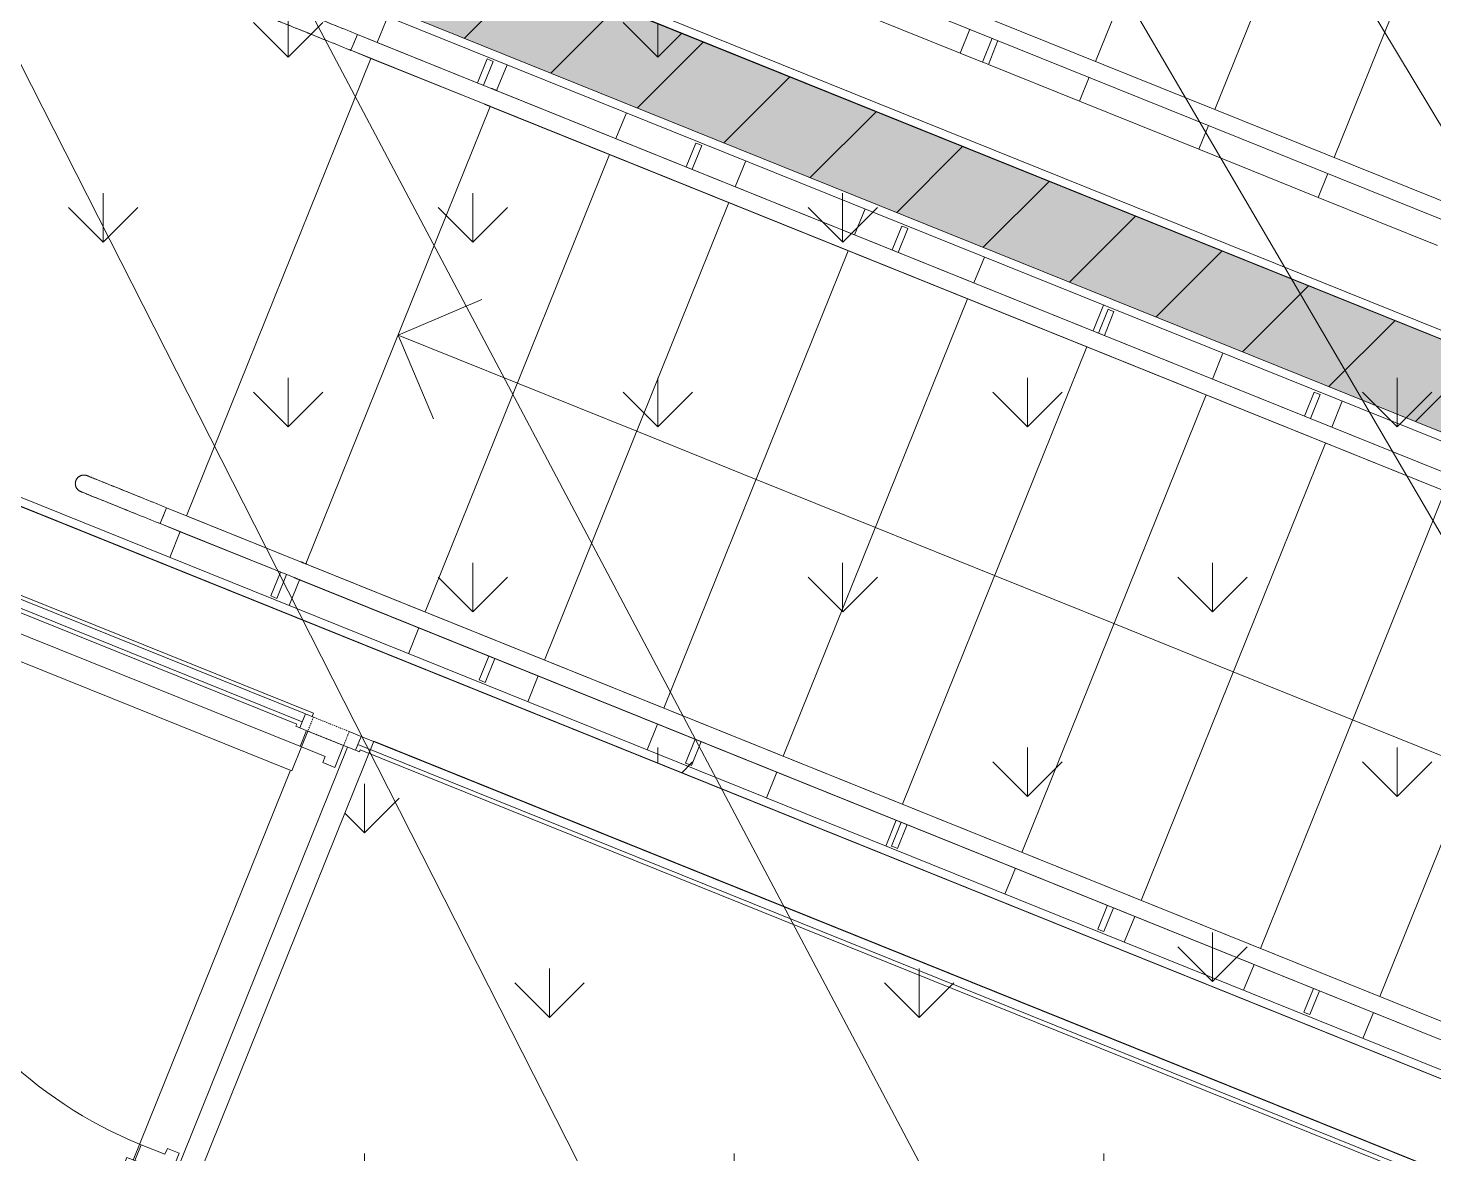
# Model space of a CAD drawing. Header units: millimetres. Extents: x -584918 to 2941280, y 3000189 to 4229862.
# Drawn here: x 170422 to 173700, y 3673543 to 3676168 of the extents above; entities that cross this region are included whole.
import ezdxf

# ---------------------------------------------------------------- set-up
doc = ezdxf.new("R2010")
doc.units = ezdxf.units.MM
doc.linetypes.add('ASVP_Невидимые', pattern=[5, 3, -2])
for name, color, linetype, lineweight in [('Двери', 7, 'Continuous', 0), ('Лестницы', 7, 'Continuous', 0), ('Обобщенные модели', 7, 'Continuous', 0), ('Ограждение', 7, 'Continuous', 0), ('Перекрытие', 7, 'Continuous', 0), ('Стены внутренние', 7, 'Continuous', 0), ('Стены несущие', 7, 'Continuous', 0), ('Стены отделка', 7, 'Continuous', 0), ('Стрелки вверх', 7, 'Continuous', 0), ('экспертиза ДУ пояснения', 6, 'Continuous', 0), ('экспертиза условные обозначения', 1, 'Continuous', 0)]:
    doc.layers.add(name, color=color, linetype=linetype, lineweight=lineweight)

# ---------------------------------------------------------------- blocks, each defined once
blk = doc.blocks.new('ASVP_ДверьПротивопожарнаяСтальная_1 полотно - EI30 1000х2000h_полотно_ Г Л _925 в свету_-7527149-АР Этаж 01')
at = {"layer": 'Двери', "lineweight": 18}
for p, q in [((500, 1050), (440, 1050)), ((440, 1050), (440, 50)), ((500, 50), (500, 1050)), ((-500, 50), (-540, 50)), ((-540, 50), (-540, -40)), ((-500, -10), (-500, 50)), ((440, 50), (500, 50)), ((540, 50), (500, 50)), ((500, 50), (500, -10)), ((540, -40), (540, 50)), ((-485, -10), (-500, -10)), ((-485, -40), (-485, -10)), ((500, -10), (485, -10)), ((485, -10), (485, -40)), ((-540, -40), (-485, -40)), ((485, -40), (540, -40))]:
    blk.add_line(p, q, dxfattribs=at)
at = {"layer": 'Двери', "linetype": 'ASVP_Невидимые', "lineweight": 18}
for p, q in [((-540, 50), (-575, 50)), ((-575, 50), (-575, -40)), ((-540, -40), (-540, 50)), ((575, 50), (540, 50)), ((540, 50), (540, -40)), ((575, -40), (575, 50)), ((-575, -40), (-540, -40)), ((540, -40), (575, -40))]:
    blk.add_line(p, q, dxfattribs=at)
at = {"layer": 'Двери'}
blk.add_arc((500, 50), 1000, 90, 180, dxfattribs=at)
blk = doc.blocks.new('Тип перил - Перила_Внутренний_-6271412-АР Этаж 01')
at = {"layer": 'Ограждение'}
for p, q in [((-20869.6, 32551), (-20867.9, 32555.4)), ((-20814.9, 32553.1), (-20861.3, 32571.8)), ((-20549.2, 32446), (-20814.9, 32553.1)), ((-20876.2, 32534.7), (-20829.9, 32516)), ((-20829.9, 32516), (-20564.1, 32408.9)), ((-17496, 31215.6), (-20535.2, 32440.3)), ((-20550.1, 32403.2), (-17511, 31178.5))]:
    blk.add_line(p, q, dxfattribs=at)
at = {"layer": 'Ограждение', "flags": 128}
for points in [[(-20535.2, 32440.3), (-20536.1, 32440.7), (-20537.1, 32441.1), (-20538.1, 32441.5), (-20539.2, 32442), (-20540.2, 32442.4), (-20541.3, 32442.8), (-20542.3, 32443.2), (-20543.4, 32443.7), (-20544.5, 32444.1), (-20545.6, 32444.6), (-20546.7, 32445), (-20547.8, 32445.4), (-20549, 32445.9), (-20549.2, 32446)], [(-20564.1, 32408.9), (-20563, 32408.4), (-20561.9, 32408), (-20560.8, 32407.5), (-20559.7, 32407.1), (-20558.6, 32406.7), (-20557.5, 32406.2), (-20556.4, 32405.8), (-20555.4, 32405.4), (-20554.3, 32404.9), (-20553.3, 32404.5), (-20552.3, 32404.1), (-20551.3, 32403.7), (-20550.3, 32403.3), (-20550.1, 32403.2)]]:
    blk.add_lwpolyline(points, dxfattribs=at)
blk = doc.blocks.new('Тип перил - Дуга D40_расстояние между поручнями 400-V27-АР Этаж 01')
at = {"layer": 'Ограждение'}
for p, q in [((0, 0), (0, 2.3)), ((0, -2.3), (0, 0))]:
    blk.add_line(p, q, dxfattribs=at)
at = {"layer": 'Ограждение', "flags": 128}
for points in [[(0, 20), (8, 20), (16, 20), (23.9, 20), (31.9, 20), (39.7, 20), (47.5, 20), (55.3, 20), (62.9, 20), (70.5, 20), (77.9, 20), (85.2, 20), (92.4, 20), (99.4, 20), (106.2, 20), (112.9, 20), (119.4, 20), (125.8, 20), (131.9, 20), (137.8, 20), (143.5, 20), (148.9, 20), (154.1, 20), (159.1, 20), (163.8, 20), (168.3, 20), (172.5, 20), (176.4, 20), (180, 20), (183.4, 20), (186.4, 20), (189.2, 20), (191.6, 20), (193.7, 20), (195.6, 20), (197.1, 20), (198.3, 20), (199.2, 20), (199.7, 20), (200, 20), (200, 20)], [(200, 20), (199.8, 20), (199.4, 20), (198.6, 20), (197.4, 20), (196, 20), (194.3, 20), (192.2, 20), (189.8, 20), (187.2, 20), (184.2, 20), (181, 20), (177.4, 20), (173.6, 20), (169.5, 20), (165.1, 20), (160.4, 20), (155.5, 20), (150.4, 20), (145, 20), (139.3, 20), (133.5, 20), (127.4, 20), (121.2, 20), (114.7, 20), (108.1, 20), (101.2, 20), (94.3, 20), (87.1, 20), (79.9, 20), (72.5, 20), (65, 20), (57.3, 20), (49.6, 20), (41.8, 20), (34, 20), (26.1, 20), (18.1, 20), (10.2, 20), (2.2, 20), (0, 20)], [(200, 20), (200.8, 20), (201.6, 19.9), (202.4, 19.9), (203.2, 19.7), (204, 19.6), (204.8, 19.4), (205.5, 19.2), (206.3, 19), (207, 18.7), (207.8, 18.4), (208.5, 18.1), (209.2, 17.7), (209.9, 17.4), (210.6, 16.9), (211.3, 16.5), (211.9, 16), (212.6, 15.6), (213.2, 15), (213.8, 14.5), (214.3, 13.9), (214.9, 13.3), (215.4, 12.7), (215.9, 12.1), (216.4, 11.5), (216.8, 10.8), (217.2, 10.1), (217.6, 9.4), (218, 8.7), (218.3, 8), (218.6, 7.2), (218.9, 6.5), (219.2, 5.7), (219.4, 5), (219.6, 4.2), (219.7, 3.4), (219.8, 2.6), (219.9, 1.8), (220, 1), (220, 0.2), (220, 0)], [(0, -20), (8, -20), (16, -20), (23.9, -20), (31.9, -20), (39.7, -20), (47.5, -20), (55.3, -20), (62.9, -20), (70.5, -20), (77.9, -20), (85.2, -20), (92.4, -20), (99.4, -20), (106.2, -20), (112.9, -20), (119.4, -20), (125.8, -20), (131.9, -20), (137.8, -20), (143.5, -20), (148.9, -20), (154.1, -20), (159.1, -20), (163.8, -20), (168.3, -20), (172.5, -20), (176.4, -20), (180, -20), (183.4, -20), (186.4, -20), (189.2, -20), (191.6, -20), (193.7, -20), (195.6, -20), (197.1, -20), (198.3, -20), (199.2, -20), (199.7, -20), (200, -20), (200, -20)], [(200, -20), (199.8, -20), (199.4, -20), (198.6, -20), (197.4, -20), (196, -20), (194.3, -20), (192.2, -20), (189.8, -20), (187.2, -20), (184.2, -20), (181, -20), (177.4, -20), (173.6, -20), (169.5, -20), (165.1, -20), (160.4, -20), (155.5, -20), (150.4, -20), (145, -20), (139.3, -20), (133.5, -20), (127.4, -20), (121.2, -20), (114.7, -20), (108.1, -20), (101.2, -20), (94.3, -20), (87.1, -20), (79.9, -20), (72.5, -20), (65, -20), (57.3, -20), (49.6, -20), (41.8, -20), (34, -20), (26.1, -20), (18.1, -20), (10.2, -20), (2.2, -20), (0, -20)], [(220, 0), (220, -0.8), (219.9, -1.6), (219.9, -2.4), (219.7, -3.2), (219.6, -4), (219.4, -4.8), (219.2, -5.5), (219, -6.3), (218.7, -7), (218.4, -7.8), (218.1, -8.5), (217.7, -9.2), (217.4, -9.9), (216.9, -10.6), (216.5, -11.3), (216, -11.9), (215.6, -12.6), (215, -13.2), (214.5, -13.8), (213.9, -14.3), (213.3, -14.9), (212.7, -15.4), (212.1, -15.9), (211.5, -16.4), (210.8, -16.8), (210.1, -17.2), (209.4, -17.6), (208.7, -18), (208, -18.3), (207.2, -18.6), (206.5, -18.9), (205.7, -19.2), (205, -19.4), (204.2, -19.6), (203.4, -19.7), (202.6, -19.8), (201.8, -19.9), (201, -20), (200.2, -20), (200, -20)]]:
    blk.add_lwpolyline(points, dxfattribs=at)
blk = doc.blocks.new('Тип перил - Перила_Внутренний_-V28-АР Этаж 01')
at = {"layer": 'Ограждение'}
for p, q in [((-20876.2, 32534.7), (-20861.3, 32571.8)), ((-20549.2, 32446), (-20861.3, 32571.8)), ((-20564.1, 32408.9), (-20876.2, 32534.7)), ((-20525.8, 32436.6), (-20549.2, 32446)), ((-17486.7, 31211.8), (-20525.8, 32436.6)), ((-20540.8, 32399.5), (-20564.1, 32408.9)), ((-17501.6, 31174.7), (-20540.8, 32399.5))]:
    blk.add_line(p, q, dxfattribs=at)
blk = doc.blocks.new('Тип перил - Перила_Внутренний_-6271426-АР Этаж 01')
at = {"layer": 'Ограждение', "flags": 128}
for points in [[(-20538.1, 32441.5), (-20539.2, 32442), (-20540.2, 32442.4), (-20541.3, 32442.8), (-20542.3, 32443.2), (-20543.4, 32443.7), (-20544.5, 32444.1), (-20545.6, 32444.6), (-20546.7, 32445)], [(-20561.9, 32408), (-20560.8, 32407.5), (-20559.7, 32407.1), (-20558.6, 32406.7), (-20557.5, 32406.2), (-20556.4, 32405.8), (-20555.4, 32405.4), (-20554.3, 32404.9), (-20553.3, 32404.5), (-20552.3, 32404.1)]]:
    blk.add_lwpolyline(points, dxfattribs=at)
blk = doc.blocks.new('Тип перил - Перила_Внутренний_-V29-АР Этаж 01')
at = {"layer": 'Ограждение'}
for p, q in [((-20535.1, 32440.3), (-20549.2, 32446)), ((-20550, 32403.2), (-20564.1, 32408.9))]:
    blk.add_line(p, q, dxfattribs=at)
blk = doc.blocks.new('Тип перил - Перила_Внутренний_-6271440-АР Этаж 01')
at = {"layer": 'Ограждение'}
for p, q in [((-21314.4, 31447.3), (-21312.7, 31451.6)), ((-21259.7, 31449.3), (-21306.1, 31468)), ((-20994, 31342.2), (-21259.7, 31449.3)), ((-21321, 31430.9), (-21274.6, 31412.2)), ((-21274.6, 31412.2), (-21008.9, 31305.1)), ((-17940.8, 30111.9), (-20980, 31336.6)), ((-20994.9, 31299.5), (-17955.8, 30074.8))]:
    blk.add_line(p, q, dxfattribs=at)
at = {"layer": 'Ограждение', "flags": 128}
for points in [[(-20980, 31336.6), (-20980.9, 31337), (-20981.9, 31337.4), (-20982.9, 31337.8), (-20984, 31338.2), (-20985, 31338.6), (-20986.1, 31339.1), (-20987.1, 31339.5), (-20988.2, 31339.9), (-20989.3, 31340.4), (-20990.4, 31340.8), (-20991.5, 31341.3), (-20992.6, 31341.7), (-20993.8, 31342.1), (-20994, 31342.2)], [(-21008.9, 31305.1), (-21007.8, 31304.7), (-21006.7, 31304.2), (-21005.6, 31303.8), (-21004.5, 31303.4), (-21003.4, 31302.9), (-21002.3, 31302.5), (-21001.2, 31302), (-21000.2, 31301.6), (-20999.1, 31301.2), (-20998.1, 31300.8), (-20997.1, 31300.4), (-20996.1, 31300), (-20995.1, 31299.6), (-20994.9, 31299.5)]]:
    blk.add_lwpolyline(points, dxfattribs=at)
blk = doc.blocks.new('Тип перил - Перила_Внутренний_-V31-АР Этаж 01')
at = {"layer": 'Ограждение'}
for p, q in [((-21321, 31430.9), (-21306.1, 31468)), ((-20994, 31342.2), (-21306.1, 31468)), ((-21008.9, 31305.1), (-21321, 31430.9)), ((-20970.6, 31332.8), (-20994, 31342.2)), ((-17931.5, 30108.1), (-20970.6, 31332.8)), ((-20985.6, 31295.7), (-21008.9, 31305.1)), ((-17946.4, 30071), (-20985.6, 31295.7))]:
    blk.add_line(p, q, dxfattribs=at)
blk = doc.blocks.new('Тип перил - Перила_Внутренний_-6271454-АР Этаж 01')
at = {"layer": 'Ограждение', "flags": 128}
for points in [[(-20982.9, 31337.8), (-20984, 31338.2), (-20985, 31338.6), (-20986.1, 31339.1), (-20987.1, 31339.5), (-20988.2, 31339.9), (-20989.3, 31340.4), (-20990.4, 31340.8), (-20991.5, 31341.3)], [(-21006.7, 31304.2), (-21005.6, 31303.8), (-21004.5, 31303.4), (-21003.4, 31302.9), (-21002.3, 31302.5), (-21001.2, 31302), (-21000.2, 31301.6), (-20999.1, 31301.2), (-20998.1, 31300.8), (-20997.9, 31300.7)]]:
    blk.add_lwpolyline(points, dxfattribs=at)
blk = doc.blocks.new('Тип перил - Перила_Внутренний_-V32-АР Этаж 01')
at = {"layer": 'Ограждение'}
for p, q in [((-20979.9, 31336.6), (-20994, 31342.2)), ((-20997.9, 31300.7), (-21008.9, 31305.1)), ((-20994.8, 31299.5), (-20996.8, 31300.3))]:
    blk.add_line(p, q, dxfattribs=at)
blk = doc.blocks.new('ADSK_Ограждение_Опоры_Г_образная - D15 высота60 консоль80-V5-АР Этаж 01')
at = {"layer": 'Ограждение'}
for p, q in [((-7.5, 80), (-7.5, 20)), ((-7.5, 80), (0, 80)), ((0, 80), (7.5, 80)), ((7.5, 20), (7.5, 80))]:
    blk.add_line(p, q, dxfattribs=at)
blk = doc.blocks.new('Тип перил - Перила_Внутренний_-V61-АР Этаж 01')
at = {"layer": 'Ограждение'}
for p, q in [((-20855.9, 33200.3), (-20870.9, 33163.2)), ((-20855.9, 33200.3), (-20820.5, 33186)), ((-20820.5, 33186), (-20835.5, 33148.9)), ((-20820.5, 33186), (-20835.5, 33148.9)), ((-20820.5, 33186), (-20802.7, 33178.9)), ((-20802.7, 33178.9), (-20808.9, 33163.3)), ((-20802.7, 33178.9), (-20808.9, 33163.3)), ((-20802.7, 33178.9), (-20799.8, 33177.7)), ((-20799.8, 33177.7), (-18280.8, 32162.6)), ((-20870.9, 33163.2), (-20835.5, 33148.9)), ((-20835.5, 33148.9), (-20817.6, 33141.8)), ((-20811.4, 33157.3), (-20817.6, 33141.8)), ((-20811.4, 33157.3), (-20817.6, 33141.8)), ((-20817.6, 33141.8), (-20814.7, 33140.6)), ((-20814.7, 33140.6), (-18278.4, 32118.5)), ((-18278.4, 32118.5), (-18280.8, 32162.6))]:
    blk.add_line(p, q, dxfattribs=at)
blk = doc.blocks.new('ASVP_ОТКОС_Оштукатуривание дверного откоса - Оштукатуривание дверного откоса-7527153-АР Этаж 01')
at = {"layer": 'Обобщенные модели'}
for p, q in [((-575, 30), (-575, 0)), ((-575, 0), (-540, 0)), ((-540, 0), (-540, 30)), ((540, 30), (540, 0)), ((540, 0), (575, 0)), ((575, 0), (575, 30))]:
    blk.add_line(p, q, dxfattribs=at)
blk = doc.blocks.new('ASVP_ОТКОС_Оштукатуривание дверного откоса - Оштукатуривание дверного откоса-6302083-АР Этаж 01')
at = {"layer": 'Обобщенные модели'}
for p, q in [((-575, 20), (-575, 0)), ((-540, 0), (-540, 20)), ((540, 20), (540, 0)), ((540, 0), (575, 0)), ((575, 0), (575, 20)), ((-575, 0), (-540, 0))]:
    blk.add_line(p, q, dxfattribs=at)

msp = doc.modelspace()

# ---------------------------------------------------------------- hatches: boundary and pattern name
at = {"layer": 'Стены внутренние'}
h = msp.add_hatch(dxfattribs=at)
h.set_pattern_fill('FP_1', color=256, style=0, pattern_type=2)
h.set_pattern_definition([(45, (192051.36, 3643581.32), (-141.4214, 141.4214), [])])
h.paths.add_polyline_path([(176369.587, 3674157.452), (176444.342, 3674342.955), (168560.431, 3677520.054), (168485.676, 3677334.55), (176185.942, 3674231.458)])
h = msp.add_hatch(dxfattribs=at)
h.set_pattern_fill('FP_2', color=256, style=0, pattern_type=2)
h.set_pattern_definition([(50, (192051.36, 3643581.32), (364.368, -31.8783), [38.1, -419.1]), (355, (192051.36, 3643581.3), (-70.486, 382.1133), [30.48, -335.28]), (100.451, (192081.73, 3643578.66), (293.885, 350.2334), [32.38, -356.18]), (46.184, (192051.36, 3643682.9), (542.1585, -84.086), [57.15, -628.65]), (96.636, (192096.54, 3643675.9), (474.805, 494.8554), [48.57, -534.27]), (351.184, (192051.36, 3643682.9), (474.81, 494.85), [45.72, -502.92]), (21, (192102.16, 3643657.52), (303.2285, -204.5305), [38.1, -419.1]), (326, (192102.16, 3643657.5), (123.604, 368.376), [30.48, -335.28]), (71.451, (192127.43, 3643640.47), (426.834, 163.8427), [32.38, -356.18]), (37.5, (192051.36, 3643581.32), (6.17665, 169.11015), [16.764, -314.452, 16.764, -323.596, -336.55]), (37.5, (192051.36, 3643581.32), (6.17665, 169.11015), [-671.576, 16.764, -319.786]), (7.5, (192051.36, 3643581.32), (133.6389, 200.3615), [16.764, -177.292, 16.764, -306.832, -128.27]), (7.5, (192051.36, 3643581.32), (133.6389, 200.3615), [-517.652, 16.764, -111.506]), (327.5, (191938.08, 3643581.32), (271.1818, -11.45836), [16.764, -110.236, 16.764, -379.476, -525.78]), (327.5, (191938.08, 3643581.32), (271.1818, -11.45836), [-523.24, 16.764, -509.016]), (317.5, (191887.28, 3643581.32), (296.2585, 50.8528), [16.764, -148.336, 16.764, -246.38, -373.38]), (317.5, (191887.28, 3643581.32), (296.2585, 50.8528), [-428.244, 16.764, -356.616])])
h.paths.add_polyline_path([(176369.587, 3674157.452), (176444.342, 3674342.955), (168560.431, 3677520.054), (168485.676, 3677334.55), (176185.942, 3674231.458)])
at = {"layer": 'экспертиза условные обозначения'}
h = msp.add_hatch(dxfattribs=at)
h.set_pattern_fill('GRASS', color=4, scale=24)
h.set_pattern_definition([(90, (131802.37, 3455831.77), (-431.0523, 431.0523), [114.3, -747.8046]), (45, (131802.4, 3455831.8), (-431.0523, 431.0523), [114.3, -495.3]), (135, (131802.4, 3455831.8), (-431.0523, -431.0523), [114.3, -495.3])])
h.paths.add_polyline_path([(168562.531, 3677520.054), (176446.442, 3674342.955), (175848.4, 3672858.925), (167964.489, 3676036.023)])
h.paths.add_polyline_path([(181433.586, 3678424.731), (183288.624, 3677677.178), (183269.935, 3677630.802), (183826.446, 3677406.536), (182480.852, 3674067.468), (180050.614, 3674992.911)])
h = msp.add_hatch(dxfattribs=at)
h.set_pattern_fill('GRASS', color=6, scale=24)
h.set_pattern_definition([(90, (167757.9, 3538078.35), (-431.0523, 431.0523), [114.3, -747.8046]), (45, (167757.9, 3538078.35), (-431.0523, 431.0523), [114.3, -495.3]), (135, (167757.9, 3538078.35), (-431.0523, -431.0523), [114.3, -495.3])])
edge = h.paths.add_edge_path()
edge.add_line((171228.802, 3674504.925), (175959.148, 3672598.666))
edge.add_line((175959.148, 3672598.666), (177304.743, 3675937.734))
edge.add_line((177304.743, 3675937.734), (185745.165, 3672536.37))
edge.add_line((185745.165, 3672536.37), (184399.57, 3669197.302))
edge.add_line((184399.57, 3669197.302), (187667.42, 3667880.407))
edge.add_line((187667.42, 3667880.407), (189454.548, 3667160.221))
edge.add_line((189454.548, 3667160.221), (188744.373, 3665397.935))
edge.add_line((188744.373, 3665397.935), (185826.825, 3666573.664))
edge.add_arc((185436.338, 3665596.839), 1051.983, 68.21091, 179.840391)
edge.add_line((184384.359, 3665599.769), (184284.359, 3663730.649))
edge.add_line((184284.359, 3663730.649), (181334.359, 3663730.649))
edge.add_line((181334.359, 3663730.649), (181334.359, 3668384.06))
edge.add_line((181334.359, 3668384.06), (172880.972, 3671790.649))
edge.add_line((172880.972, 3671790.649), (170534.359, 3671790.649))
edge.add_line((170534.359, 3671790.649), (170534.359, 3672781.679))
edge.add_line((170534.359, 3672781.679), (171228.802, 3674504.925))

# ---------------------------------------------------------------- linework, layer by layer
at = {"layer": 'Лестницы'}
for p, q in [((173415.924, 3677342.302), (172911.326, 3676090.152)), ((173415.924, 3677342.302), (172911.326, 3676090.152)), ((173691.694, 3677224.003), (173189.581, 3675978.019)), ((173691.694, 3677224.003), (173189.581, 3675978.019)), ((173691.935, 3676421.98), (173467.837, 3675865.886)), ((173691.935, 3676421.98), (173467.837, 3675865.886)), ((172317.437, 3676221.666), (172595.692, 3676109.533)), ((172618.119, 3676165.184), (172595.692, 3676109.533)), ((172618.119, 3676165.184), (172595.692, 3676109.533)), ((172595.692, 3676109.533), (172647.488, 3676088.66)), ((171514.672, 3676022.136), (171539.013, 3676082.538)), ((171514.672, 3676022.136), (171539.013, 3676082.538)), ((172661.401, 3676083.053), (172873.948, 3675997.4)), ((172896.375, 3676053.051), (172873.948, 3675997.4)), ((172896.375, 3676053.051), (172873.948, 3675997.4)), ((172873.948, 3675997.4), (173152.204, 3675885.267)), ((171069.878, 3674918.388), (171499.812, 3675985.262)), ((171069.878, 3674918.388), (171499.812, 3675985.262)), ((171792.973, 3675910.116), (171817.269, 3675970.405)), ((171792.973, 3675910.116), (171817.269, 3675970.405)), ((173174.63, 3675940.918), (173152.204, 3675885.267)), ((173174.63, 3675940.918), (173152.204, 3675885.267)), ((171348.179, 3674806.369), (171778.022, 3675873.015)), ((171348.179, 3674806.369), (171778.022, 3675873.015)), ((172071.229, 3675797.983), (172095.524, 3675858.272)), ((172071.229, 3675797.983), (172095.524, 3675858.272)), ((173152.204, 3675885.267), (173430.459, 3675773.134)), ((173452.886, 3675828.785), (173430.459, 3675773.134)), ((173452.886, 3675828.785), (173430.459, 3675773.134)), ((171626.435, 3674694.236), (172056.278, 3675760.883)), ((171626.435, 3674694.236), (172056.278, 3675760.883)), ((173430.459, 3675773.134), (173708.715, 3675661.001)), ((172349.485, 3675685.85), (172373.78, 3675746.139)), ((172349.485, 3675685.85), (172373.78, 3675746.139)), ((171904.691, 3674582.103), (172334.533, 3675648.75)), ((171904.691, 3674582.103), (172334.533, 3675648.75)), ((172627.74, 3675573.718), (172652.036, 3675634.006)), ((172627.74, 3675573.718), (172652.036, 3675634.006)), ((172182.946, 3674469.97), (172612.789, 3675536.617)), ((172182.946, 3674469.97), (172612.789, 3675536.617)), ((172905.996, 3675461.585), (172930.291, 3675521.873)), ((172905.996, 3675461.585), (172930.291, 3675521.873)), ((172461.202, 3674357.837), (172891.045, 3675424.484)), ((172461.202, 3674357.837), (172891.045, 3675424.484)), ((173184.252, 3675349.452), (173208.547, 3675409.741)), ((173184.252, 3675349.452), (173208.547, 3675409.741)), ((172739.458, 3674245.704), (173169.3, 3675312.351)), ((172739.458, 3674245.704), (173169.3, 3675312.351)), ((173462.507, 3675237.319), (173486.803, 3675297.608)), ((173462.507, 3675237.319), (173486.803, 3675297.608)), ((173017.713, 3674133.571), (173447.556, 3675200.218)), ((173017.713, 3674133.571), (173447.556, 3675200.218)), ((173295.969, 3674021.439), (173725.812, 3675088.085)), ((173295.969, 3674021.439), (173725.812, 3675088.085)), ((173574.225, 3673909.306), (174004.067, 3674975.952)), ((173574.225, 3673909.306), (174004.067, 3674975.952)), ((171030.677, 3674821.112), (171055.018, 3674881.514)), ((171030.677, 3674821.112), (171055.018, 3674881.514)), ((171308.933, 3674708.979), (171333.228, 3674769.268)), ((171308.933, 3674708.979), (171333.228, 3674769.268)), ((171587.189, 3674596.846), (171611.484, 3674657.135)), ((171587.189, 3674596.846), (171611.484, 3674657.135)), ((171865.444, 3674484.713), (171889.74, 3674545.002)), ((171865.444, 3674484.713), (171889.74, 3674545.002)), ((172143.7, 3674372.581), (172167.995, 3674432.869)), ((172143.7, 3674372.581), (172167.995, 3674432.869)), ((172421.956, 3674260.448), (172446.251, 3674320.736)), ((172421.956, 3674260.448), (172446.251, 3674320.736)), ((172700.211, 3674148.315), (172724.507, 3674208.604)), ((172700.211, 3674148.315), (172724.507, 3674208.604)), ((172978.467, 3674036.182), (173002.762, 3674096.471)), ((172978.467, 3674036.182), (173002.762, 3674096.471)), ((173256.723, 3673924.049), (173281.018, 3673984.338)), ((173256.723, 3673924.049), (173281.018, 3673984.338)), ((173534.978, 3673811.916), (173559.274, 3673872.205)), ((173534.978, 3673811.916), (173559.274, 3673872.205))]:
    msp.add_line(p, q, dxfattribs=at)
at = {"layer": 'Перекрытие'}
for p, q in [((171236.462, 3676134.382), (171257.02, 3676185.396)), ((170791.668, 3675030.635), (171221.511, 3676097.281)), ((171087.574, 3674570.364), (168648.2, 3675553.396)), ((170752.422, 3674933.245), (170776.717, 3674993.534)), ((171084.325, 3674562.301), (171087.574, 3674570.364)), ((171056.292, 3674492.737), (171071.243, 3674529.838)), ((171167.244, 3674491.151), (170763.566, 3673489.43)), ((170667.564, 3673528.117), (171033.865, 3674437.086))]:
    msp.add_line(p, q, dxfattribs=at)
at = {"layer": 'Стены внутренние'}
for p, q in [((171048.535, 3674544.379), (168664.812, 3675504.984)), ((171046.667, 3674539.742), (171048.535, 3674544.379)), ((171046.667, 3674539.742), (171055.942, 3674536.004)), ((171195.07, 3674479.937), (171185.794, 3674483.675)), ((171196.938, 3674484.575), (171195.07, 3674479.937)), ((175973.661, 3672559.627), (171196.938, 3674484.575))]:
    msp.add_line(p, q, dxfattribs=at)
at = {"layer": 'Стены несущие'}
for p, q in [((176444.342, 3674342.955), (168560.431, 3677520.054)), ((168485.676, 3677334.55), (176369.587, 3674157.452))]:
    msp.add_line(p, q, dxfattribs=at)
at = {"layer": 'Стены отделка'}
for p, q in [((174233.799, 3675255.334), (168586.457, 3677531.129)), ((168496.751, 3677308.524), (176343.561, 3674146.377)), ((167980.94, 3676028.548), (175846.3, 3672858.925)), ((175835.225, 3672884.951), (167988.415, 3676047.098)), ((171069.024, 3674568.467), (168648.2, 3675544.023)), ((168659.274, 3675517.997), (171061.548, 3674549.917)), ((171061.548, 3674549.917), (171069.024, 3674568.467)), ((171198.877, 3674516.138), (171191.401, 3674497.588)), ((175957.048, 3672598.666), (171198.877, 3674516.138)), ((171191.401, 3674497.588), (175968.123, 3672572.64))]:
    msp.add_line(p, q, dxfattribs=at)
at = {"layer": 'Стрелки вверх'}
for p, q in [((171284.845, 3675451.825), (171480.039, 3675534.886)), ((171563.101, 3675339.692), (171284.845, 3675451.825)), ((171284.845, 3675451.825), (171367.907, 3675256.631)), ((171841.356, 3675227.559), (171563.101, 3675339.692)), ((172119.612, 3675115.426), (171841.356, 3675227.559)), ((172397.868, 3675003.293), (172119.612, 3675115.426)), ((172676.123, 3674891.161), (172397.868, 3675003.293)), ((172954.379, 3674779.028), (172676.123, 3674891.161)), ((173232.635, 3674666.895), (172954.379, 3674779.028)), ((173510.89, 3674554.762), (173232.635, 3674666.895)), ((173789.146, 3674442.629), (173510.89, 3674554.762))]:
    msp.add_line(p, q, dxfattribs=at)
at = {"layer": 'экспертиза ДУ пояснения', "elevation": 0}
for points in [[(152813.643, 3710722.104), (177580.647, 3661952.7)], [(178568.883, 3662056.765), (152813.643, 3710722.104)], [(152813.643, 3710722.104), (184197.126, 3657070.823)]]:
    msp.add_lwpolyline(points, dxfattribs=at)
at = {"layer": 'экспертиза ДУ пояснения'}
msp.add_lwpolyline([(185031.26, 3657113.588), (152813.643, 3710722.104)], dxfattribs=at)
at = {"layer": 'экспертиза условные обозначения', "color": 4}
msp.add_lwpolyline([(168562.531, 3677520.054), (176446.442, 3674342.955), (175848.4, 3672858.925), (167964.489, 3676036.023), (168562.531, 3677520.054)], dxfattribs=at)
at = {"layer": 'экспертиза условные обозначения', "color": 6}
msp.add_lwpolyline([(171228.802, 3674504.925), (175959.148, 3672598.666), (177304.743, 3675937.734), (185745.165, 3672536.37), (184399.57, 3669197.302), (187667.42, 3667880.407), (189454.548, 3667160.221), (188744.373, 3665397.935), (185826.825, 3666573.664, 0.52963745), (184384.359, 3665599.769), (184284.359, 3663730.649), (181334.359, 3663730.649), (181334.359, 3668384.06), (172880.972, 3671790.649), (170534.359, 3671790.649), (170534.359, 3672781.679), (171228.802, 3674504.925)], format="xyb", dxfattribs=at)

# ---------------------------------------------------------------- block references
at = {"layer": 'Двери', "rotation": 68.05130091645756}
msp.add_blockref('ASVP_ДверьПротивопожарнаяСтальная_1 полотно - EI30 1000х2000h_полотно_ Г Л _925 в свету_-7527149-АР Этаж 01', (170919.029, 3674008.979), dxfattribs=at)
at = {"layer": 'Обобщенные модели'}
for name, p, rotation in [('ASVP_ОТКОС_Оштукатуривание дверного откоса - Оштукатуривание дверного откоса-6302083-АР Этаж 01', (170854.103, 3674035.144), 248.0513009164574), ('ASVP_ОТКОС_Оштукатуривание дверного откоса - Оштукатуривание дверного откоса-7527153-АР Этаж 01', (170983.955, 3673982.815), 68.05130091645756)]:
    msp.add_blockref(name, p, dxfattribs=dict(at, rotation=rotation))
at = {"layer": 'Ограждение'}
for name in ['Тип перил - Перила_Внутренний_-V61-АР Этаж 01', 'Тип перил - Перила_Внутренний_-6271412-АР Этаж 01', 'Тип перил - Перила_Внутренний_-V28-АР Этаж 01', 'Тип перил - Перила_Внутренний_-V29-АР Этаж 01', 'Тип перил - Перила_Внутренний_-6271426-АР Этаж 01', 'Тип перил - Перила_Внутренний_-6271440-АР Этаж 01', 'Тип перил - Перила_Внутренний_-V31-АР Этаж 01', 'Тип перил - Перила_Внутренний_-V32-АР Этаж 01', 'Тип перил - Перила_Внутренний_-6271454-АР Этаж 01']:
    msp.add_blockref(name, (192051.361, 3643581.316), dxfattribs=at)
for name, p, rotation in [('Тип перил - Дуга D40_расстояние между поручнями 400-V27-АР Этаж 01', (171182.61, 3676134.52), 158.0513009164546), ('ADSK_Ограждение_Опоры_Г_образная - D15 высота60 консоль80-V5-АР Этаж 01', (172684.347, 3676160.058), 158.0513009164576), ('ADSK_Ограждение_Опоры_Г_образная - D15 высота60 консоль80-V5-АР Этаж 01', (171469.752, 3676018.807), 338.0513009164564), ('ADSK_Ограждение_Опоры_Г_образная - D15 высота60 консоль80-V5-АР Этаж 01', (171956.067, 3675822.829), 338.0513009164569), ('ADSK_Ограждение_Опоры_Г_образная - D15 высота60 консоль80-V5-АР Этаж 01', (172436.77, 3675629.113), 338.0513009164569), ('ADSK_Ограждение_Опоры_Г_образная - D15 высота60 консоль80-V5-АР Этаж 01', (172917.472, 3675435.397), 338.0513009164569), ('ADSK_Ограждение_Опоры_Г_образная - D15 высота60 консоль80-V5-АР Этаж 01', (173398.175, 3675241.681), 338.0513009164569), ('Тип перил - Дуга D40_расстояние между поручнями 400-V27-АР Этаж 01', (170737.817, 3675030.773), 158.0513009164546), ('ADSK_Ограждение_Опоры_Г_образная - D15 высота60 консоль80-V5-АР Этаж 01', (171024.958, 3674915.059), 158.0513009164566), ('ADSK_Ограждение_Опоры_Г_образная - D15 высота60 консоль80-V5-АР Этаж 01', (171511.273, 3674719.081), 158.0513009164568), ('ADSK_Ограждение_Опоры_Г_образная - D15 высота60 консоль80-V5-АР Этаж 01', (171991.976, 3674525.365), 158.0513009164568), ('ADSK_Ограждение_Опоры_Г_образная - D15 высота60 консоль80-V5-АР Этаж 01', (172472.679, 3674331.649), 158.0513009164568), ('ADSK_Ограждение_Опоры_Г_образная - D15 высота60 консоль80-V5-АР Этаж 01', (172953.381, 3674137.933), 158.0513009164568), ('ADSK_Ограждение_Опоры_Г_образная - D15 высота60 консоль80-V5-АР Этаж 01', (173434.084, 3673944.217), 158.0513009164568)]:
    msp.add_blockref(name, p, dxfattribs=dict(at, rotation=rotation))

doc.saveas('drawing.dxf')
